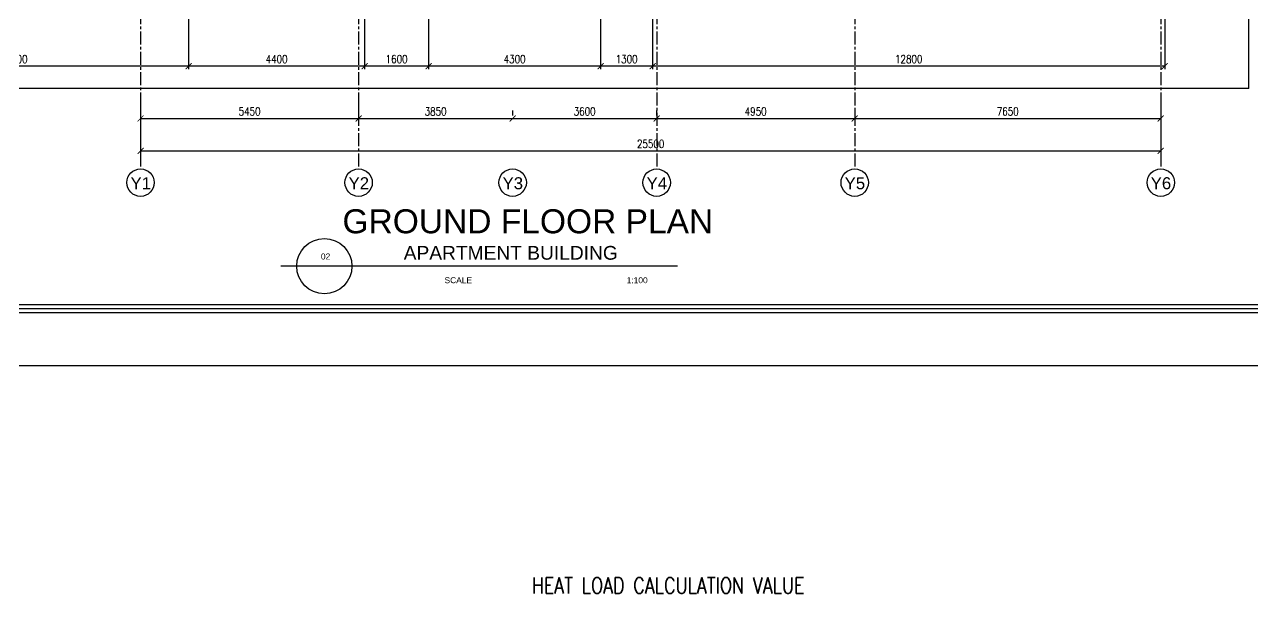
# Model space of a CAD drawing. Header units: millimetres. Extents: x -1288794 to 2153086, y -2701644 to -1428868.
# Drawn here: x 455159 to 485851, y -1525183 to -1510969 of the extents above; entities that cross this region are included whole.
import ezdxf
from ezdxf.enums import TextEntityAlignment as Align

# ---------------------------------------------------------------- set-up
doc = ezdxf.new("R2010")
doc.units = ezdxf.units.MM
doc.header["$LTSCALE"] = 100
doc.header["$PDMODE"] = 34
doc.linetypes.add('CENTER', pattern=[50.8, 31.75, -6.35, 6.35, -6.35])
for name, color, linetype in [('A-ANNO-DIMS', 1, 'Continuous'), ('A-ANNO-SYMB', 33, 'Continuous'), ('A-ANNO-TEXT', 8, 'Continuous'), ('A-AREA', 8, 'CENTER'), ('A-GRID', 253, 'CENTER'), ('AC-SAD TEXT', 3, 'Continuous'), ('LOGO LINE', 7, 'Continuous'), ('LOGO1LINE', 7, 'Continuous'), ('TEXT', 4, 'Continuous')]:
    doc.layers.add(name, color=color, linetype=linetype)
doc.styles.add('ISTILO', font='sanss___.ttf', dxfattribs={"width": 0.8, "height": 400})
doc.styles.add('ROMANS', font='romans.shx', dxfattribs={"width": 0.8})
doc.styles.add('SANSSERIF', font='sas_____.pfb')
doc.styles.add('SIMPLEX', font='simplex.shx', dxfattribs={"width": 0.8})
doc.dimstyles.new('100 of DIM2', dxfattribs={"dimscale": 0, "dimtxt": 200, "dimasz": 150, "dimexe": 75, "dimexo": 200, "dimgap": 75, "dimtad": 1, "dimdec": 0, "dimrnd": 5, "dimzin": 0, "dimdsep": 46, "dimtxsty": 'ROMANS', "dimblk": 'ARCHTICK', "dimcen": 100, "dimclrd": 94, "dimclre": 94, "dimclrt": 2, "dimadec": 0, "dimazin": 0, "dimtfac": 1, "dimtdec": 0, "dimtofl": 0, "dimtmove": 2, "dimatfit": 3, "dimldrblk": 'OPEN90', "dimfxl": 75, "dimtolj": 1, "dimtzin": 0, "dimarcsym": 0})

# ---------------------------------------------------------------- blocks, each defined once
blk = doc.blocks.new('_ArchTick')
at = {"color": 0, "linetype": 'ByBlock', "const_width": 0.15}
blk.add_lwpolyline([(-0.5, -0.5), (0.5, 0.5)], dxfattribs=at)
blk = doc.blocks.new('*D87')
at = {"layer": 'A-ANNO-DIMS', "color": 94, "lineweight": -2, "ltscale": 3, "transparency": 16777216}
for p, q in [((458059, -1512840), (458059, -1513390)), ((463509, -1512840), (463509, -1513390)), ((458059, -1513315), (463509, -1513315))]:
    blk.add_line(p, q, dxfattribs=at)
at = {"layer": 'Defpoints', "color": 0, "ltscale": 3, "transparency": 16777216}
for p in [(458059, -1512640), (463509, -1512640), (463509, -1513315)]:
    blk.add_point(p, dxfattribs=at)
at = {"layer": 'A-ANNO-DIMS', "color": 94, "lineweight": -2, "ltscale": 3, "transparency": 16777216, "xscale": 150, "yscale": 150, "zscale": 150, "rotation": 180}
blk.add_blockref('_ArchTick', (458059, -1513315), dxfattribs=at)
at = {"layer": 'A-ANNO-DIMS', "color": 94, "lineweight": -2, "ltscale": 3, "transparency": 16777216, "xscale": 150, "yscale": 150, "zscale": 150}
blk.add_blockref('_ArchTick', (463509, -1513315), dxfattribs=at)
at = {"layer": 'A-ANNO-DIMS', "color": 2, "ltscale": 3, "transparency": 16777216, "insert": (460784, -1513140), "char_height": 200, "attachment_point": 5, "style": 'ROMANS'}
blk.add_mtext('\\A1;5450', dxfattribs=at)
blk = doc.blocks.new('_Open90')
at = {"color": 0, "linetype": 'ByBlock', "lineweight": -2}
for p, q in [((0, 0), (-1, 0)), ((-0.5, 0.5), (0, 0)), ((0, 0), (-0.5, -0.5))]:
    blk.add_line(p, q, dxfattribs=at)
blk = doc.blocks.new('*D88')
at = {"layer": 'A-ANNO-DIMS', "color": 94, "lineweight": -2, "ltscale": 3, "transparency": 16777216}
for p, q in [((463509, -1512840), (463509, -1513390)), ((463509, -1513315), (467359, -1513315)), ((467359, -1513115), (467359, -1513240))]:
    blk.add_line(p, q, dxfattribs=at)
at = {"layer": 'Defpoints', "color": 0, "ltscale": 3, "transparency": 16777216}
for p in [(463509, -1512640), (467359, -1513315), (467359, -1513315)]:
    blk.add_point(p, dxfattribs=at)
at = {"layer": 'A-ANNO-DIMS', "color": 94, "lineweight": -2, "ltscale": 3, "transparency": 16777216, "xscale": 150, "yscale": 150, "zscale": 150, "rotation": 180}
blk.add_blockref('_ArchTick', (463509, -1513315), dxfattribs=at)
at = {"layer": 'A-ANNO-DIMS', "color": 94, "lineweight": -2, "ltscale": 3, "transparency": 16777216, "xscale": 150, "yscale": 150, "zscale": 150}
blk.add_blockref('_ArchTick', (467359, -1513315), dxfattribs=at)
at = {"layer": 'A-ANNO-DIMS', "color": 2, "ltscale": 3, "transparency": 16777216, "insert": (465434, -1513140), "char_height": 200, "attachment_point": 5, "style": 'ROMANS'}
blk.add_mtext('\\A1;3850', dxfattribs=at)
blk = doc.blocks.new('*D89')
at = {"layer": 'A-ANNO-DIMS', "color": 94, "lineweight": -2, "ltscale": 3, "transparency": 16777216}
for p, q in [((467359, -1513115), (467359, -1513240)), ((467359, -1513315), (470959, -1513315)), ((470959, -1513115), (470959, -1513240))]:
    blk.add_line(p, q, dxfattribs=at)
at = {"layer": 'Defpoints', "color": 0, "ltscale": 3, "transparency": 16777216}
for p in [(467359, -1513315), (470959, -1513315), (470959, -1513315)]:
    blk.add_point(p, dxfattribs=at)
at = {"layer": 'A-ANNO-DIMS', "color": 94, "lineweight": -2, "ltscale": 3, "transparency": 16777216, "xscale": 150, "yscale": 150, "zscale": 150, "rotation": 180}
blk.add_blockref('_ArchTick', (467359, -1513315), dxfattribs=at)
at = {"layer": 'A-ANNO-DIMS', "color": 94, "lineweight": -2, "ltscale": 3, "transparency": 16777216, "xscale": 150, "yscale": 150, "zscale": 150}
blk.add_blockref('_ArchTick', (470959, -1513315), dxfattribs=at)
at = {"layer": 'A-ANNO-DIMS', "color": 2, "ltscale": 3, "transparency": 16777216, "insert": (469159, -1513140), "char_height": 200, "attachment_point": 5, "style": 'ROMANS'}
blk.add_mtext('\\A1;3600', dxfattribs=at)
blk = doc.blocks.new('*D90')
at = {"layer": 'A-ANNO-DIMS', "color": 94, "lineweight": -2, "ltscale": 3, "transparency": 16777216}
for p, q in [((470959, -1513115), (470959, -1513240)), ((470959, -1513315), (475909, -1513315)), ((475909, -1513115), (475909, -1513240))]:
    blk.add_line(p, q, dxfattribs=at)
at = {"layer": 'Defpoints', "color": 0, "ltscale": 3, "transparency": 16777216}
for p in [(470959, -1513315), (475909, -1513315), (475909, -1513315)]:
    blk.add_point(p, dxfattribs=at)
at = {"layer": 'A-ANNO-DIMS', "color": 94, "lineweight": -2, "ltscale": 3, "transparency": 16777216, "xscale": 150, "yscale": 150, "zscale": 150, "rotation": 180}
blk.add_blockref('_ArchTick', (470959, -1513315), dxfattribs=at)
at = {"layer": 'A-ANNO-DIMS', "color": 94, "lineweight": -2, "ltscale": 3, "transparency": 16777216, "xscale": 150, "yscale": 150, "zscale": 150}
blk.add_blockref('_ArchTick', (475909, -1513315), dxfattribs=at)
at = {"layer": 'A-ANNO-DIMS', "color": 2, "ltscale": 3, "transparency": 16777216, "insert": (473434, -1513140), "char_height": 200, "attachment_point": 5, "style": 'ROMANS'}
blk.add_mtext('\\A1;4950', dxfattribs=at)
blk = doc.blocks.new('*D91')
at = {"layer": 'A-ANNO-DIMS', "color": 94, "lineweight": -2, "ltscale": 3, "transparency": 16777216}
for p, q in [((475909, -1513115), (475909, -1513240)), ((475909, -1513315), (483559, -1513315)), ((483559, -1513115), (483559, -1513240))]:
    blk.add_line(p, q, dxfattribs=at)
at = {"layer": 'Defpoints', "color": 0, "ltscale": 3, "transparency": 16777216}
for p in [(475909, -1513315), (483559, -1513315), (483559, -1513315)]:
    blk.add_point(p, dxfattribs=at)
at = {"layer": 'A-ANNO-DIMS', "color": 94, "lineweight": -2, "ltscale": 3, "transparency": 16777216, "xscale": 150, "yscale": 150, "zscale": 150, "rotation": 180}
blk.add_blockref('_ArchTick', (475909, -1513315), dxfattribs=at)
at = {"layer": 'A-ANNO-DIMS', "color": 94, "lineweight": -2, "ltscale": 3, "transparency": 16777216, "xscale": 150, "yscale": 150, "zscale": 150}
blk.add_blockref('_ArchTick', (483559, -1513315), dxfattribs=at)
at = {"layer": 'A-ANNO-DIMS', "color": 2, "ltscale": 3, "transparency": 16777216, "insert": (479734, -1513140), "char_height": 200, "attachment_point": 5, "style": 'ROMANS'}
blk.add_mtext('\\A1;7650', dxfattribs=at)
blk = doc.blocks.new('*D92')
at = {"layer": 'A-ANNO-DIMS', "color": 94, "lineweight": -2, "ltscale": 3, "transparency": 16777216}
for p, q in [((458059, -1512975), (458059, -1514200)), ((483559, -1512975), (483559, -1514200)), ((458059, -1514125), (483559, -1514125))]:
    blk.add_line(p, q, dxfattribs=at)
at = {"layer": 'Defpoints', "color": 0, "ltscale": 3, "transparency": 16777216}
for p in [(458059, -1512775), (483559, -1512775), (483559, -1514125)]:
    blk.add_point(p, dxfattribs=at)
at = {"layer": 'A-ANNO-DIMS', "color": 94, "lineweight": -2, "ltscale": 3, "transparency": 16777216, "xscale": 150, "yscale": 150, "zscale": 150, "rotation": 180}
blk.add_blockref('_ArchTick', (458059, -1514125), dxfattribs=at)
at = {"layer": 'A-ANNO-DIMS', "color": 94, "lineweight": -2, "ltscale": 3, "transparency": 16777216, "xscale": 150, "yscale": 150, "zscale": 150}
blk.add_blockref('_ArchTick', (483559, -1514125), dxfattribs=at)
at = {"layer": 'A-ANNO-DIMS', "color": 2, "ltscale": 3, "transparency": 16777216, "insert": (470809, -1513950), "char_height": 200, "attachment_point": 5, "style": 'ROMANS'}
blk.add_mtext('\\A1;25500', dxfattribs=at)
blk = doc.blocks.new('*D57')
at = {"layer": 'A-ANNO-DIMS', "color": 94, "linetype": 'Continuous', "lineweight": -2, "ltscale": 3, "transparency": 16777216}
for p, q in [((470859, -1509469), (470859, -1512083)), ((483659, -1509469), (483659, -1512083)), ((483659, -1512008), (470859, -1512008))]:
    blk.add_line(p, q, dxfattribs=at)
at = {"layer": 'Defpoints', "color": 0, "linetype": 'Continuous', "ltscale": 3, "transparency": 16777216}
for p in [(470859, -1509269), (483659, -1509269), (470859, -1512008)]:
    blk.add_point(p, dxfattribs=at)
at = {"layer": 'A-ANNO-DIMS', "color": 94, "linetype": 'Continuous', "lineweight": -2, "ltscale": 3, "transparency": 16777216, "xscale": 150, "yscale": 150, "zscale": 150, "rotation": 180}
blk.add_blockref('_ArchTick', (470859, -1512008), dxfattribs=at)
at = {"layer": 'A-ANNO-DIMS', "color": 94, "linetype": 'Continuous', "lineweight": -2, "ltscale": 3, "transparency": 16777216, "xscale": 150, "yscale": 150, "zscale": 150}
blk.add_blockref('_ArchTick', (483659, -1512008), dxfattribs=at)
at = {"layer": 'A-ANNO-DIMS', "color": 2, "linetype": 'Continuous', "ltscale": 3, "transparency": 16777216, "insert": (477259, -1511833), "char_height": 200, "attachment_point": 5, "style": 'ROMANS'}
blk.add_mtext('\\A1;12800', dxfattribs=at)
blk = doc.blocks.new('*D58')
at = {"layer": 'A-ANNO-DIMS', "color": 94, "linetype": 'Continuous', "lineweight": -2, "ltscale": 3, "transparency": 16777216}
for p, q in [((469559, -1509469), (469559, -1512083)), ((470859, -1509469), (470859, -1512083)), ((470859, -1512008), (469559, -1512008))]:
    blk.add_line(p, q, dxfattribs=at)
at = {"layer": 'Defpoints', "color": 0, "linetype": 'Continuous', "ltscale": 3, "transparency": 16777216}
for p in [(469559, -1509269), (470859, -1509269), (469559, -1512008)]:
    blk.add_point(p, dxfattribs=at)
at = {"layer": 'A-ANNO-DIMS', "color": 94, "linetype": 'Continuous', "lineweight": -2, "ltscale": 3, "transparency": 16777216, "xscale": 150, "yscale": 150, "zscale": 150, "rotation": 180}
blk.add_blockref('_ArchTick', (469559, -1512008), dxfattribs=at)
at = {"layer": 'A-ANNO-DIMS', "color": 94, "linetype": 'Continuous', "lineweight": -2, "ltscale": 3, "transparency": 16777216, "xscale": 150, "yscale": 150, "zscale": 150}
blk.add_blockref('_ArchTick', (470859, -1512008), dxfattribs=at)
at = {"layer": 'A-ANNO-DIMS', "color": 2, "linetype": 'Continuous', "ltscale": 3, "transparency": 16777216, "insert": (470209, -1511833), "char_height": 200, "attachment_point": 5, "style": 'ROMANS'}
blk.add_mtext('\\A1;1300', dxfattribs=at)
blk = doc.blocks.new('*D59')
at = {"layer": 'A-ANNO-DIMS', "color": 94, "linetype": 'Continuous', "lineweight": -2, "ltscale": 3, "transparency": 16777216}
for p, q in [((465259, -1509469), (465259, -1512083)), ((469559, -1509469), (469559, -1512083)), ((469559, -1512008), (465259, -1512008))]:
    blk.add_line(p, q, dxfattribs=at)
at = {"layer": 'Defpoints', "color": 0, "linetype": 'Continuous', "ltscale": 3, "transparency": 16777216}
for p in [(465259, -1509269), (469559, -1509269), (465259, -1512008)]:
    blk.add_point(p, dxfattribs=at)
at = {"layer": 'A-ANNO-DIMS', "color": 94, "linetype": 'Continuous', "lineweight": -2, "ltscale": 3, "transparency": 16777216, "xscale": 150, "yscale": 150, "zscale": 150, "rotation": 180}
blk.add_blockref('_ArchTick', (465259, -1512008), dxfattribs=at)
at = {"layer": 'A-ANNO-DIMS', "color": 94, "linetype": 'Continuous', "lineweight": -2, "ltscale": 3, "transparency": 16777216, "xscale": 150, "yscale": 150, "zscale": 150}
blk.add_blockref('_ArchTick', (469559, -1512008), dxfattribs=at)
at = {"layer": 'A-ANNO-DIMS', "color": 2, "linetype": 'Continuous', "ltscale": 3, "transparency": 16777216, "insert": (467409, -1511833), "char_height": 200, "attachment_point": 5, "style": 'ROMANS'}
blk.add_mtext('\\A1;4300', dxfattribs=at)
blk = doc.blocks.new('*D60')
at = {"layer": 'A-ANNO-DIMS', "color": 94, "linetype": 'Continuous', "lineweight": -2, "ltscale": 3, "transparency": 16777216}
for p, q in [((463659, -1509469), (463659, -1512083)), ((465259, -1509469), (465259, -1512083)), ((465259, -1512008), (463659, -1512008))]:
    blk.add_line(p, q, dxfattribs=at)
at = {"layer": 'Defpoints', "color": 0, "linetype": 'Continuous', "ltscale": 3, "transparency": 16777216}
for p in [(463659, -1509269), (465259, -1509269), (463659, -1512008)]:
    blk.add_point(p, dxfattribs=at)
at = {"layer": 'A-ANNO-DIMS', "color": 94, "linetype": 'Continuous', "lineweight": -2, "ltscale": 3, "transparency": 16777216, "xscale": 150, "yscale": 150, "zscale": 150, "rotation": 180}
blk.add_blockref('_ArchTick', (463659, -1512008), dxfattribs=at)
at = {"layer": 'A-ANNO-DIMS', "color": 94, "linetype": 'Continuous', "lineweight": -2, "ltscale": 3, "transparency": 16777216, "xscale": 150, "yscale": 150, "zscale": 150}
blk.add_blockref('_ArchTick', (465259, -1512008), dxfattribs=at)
at = {"layer": 'A-ANNO-DIMS', "color": 2, "linetype": 'Continuous', "ltscale": 3, "transparency": 16777216, "insert": (464459, -1511833), "char_height": 200, "attachment_point": 5, "style": 'ROMANS'}
blk.add_mtext('\\A1;1600', dxfattribs=at)
blk = doc.blocks.new('*D61')
at = {"layer": 'A-ANNO-DIMS', "color": 94, "linetype": 'Continuous', "lineweight": -2, "ltscale": 3, "transparency": 16777216}
for p, q in [((459259, -1509469), (459259, -1512083)), ((463659, -1509469), (463659, -1512083)), ((463659, -1512008), (459259, -1512008))]:
    blk.add_line(p, q, dxfattribs=at)
at = {"layer": 'Defpoints', "color": 0, "linetype": 'Continuous', "ltscale": 3, "transparency": 16777216}
for p in [(459259, -1509269), (463659, -1509269), (459259, -1512008)]:
    blk.add_point(p, dxfattribs=at)
at = {"layer": 'A-ANNO-DIMS', "color": 94, "linetype": 'Continuous', "lineweight": -2, "ltscale": 3, "transparency": 16777216, "xscale": 150, "yscale": 150, "zscale": 150, "rotation": 180}
blk.add_blockref('_ArchTick', (459259, -1512008), dxfattribs=at)
at = {"layer": 'A-ANNO-DIMS', "color": 94, "linetype": 'Continuous', "lineweight": -2, "ltscale": 3, "transparency": 16777216, "xscale": 150, "yscale": 150, "zscale": 150}
blk.add_blockref('_ArchTick', (463659, -1512008), dxfattribs=at)
at = {"layer": 'A-ANNO-DIMS', "color": 2, "linetype": 'Continuous', "ltscale": 3, "transparency": 16777216, "insert": (461459, -1511833), "char_height": 200, "attachment_point": 5, "style": 'ROMANS'}
blk.add_mtext('\\A1;4400', dxfattribs=at)
blk = doc.blocks.new('*D62')
at = {"layer": 'A-ANNO-DIMS', "color": 94, "linetype": 'Continuous', "lineweight": -2, "ltscale": 3, "transparency": 16777216}
for p, q in [((450659, -1509469), (450659, -1512083)), ((459259, -1509469), (459259, -1512083)), ((459259, -1512008), (450659, -1512008))]:
    blk.add_line(p, q, dxfattribs=at)
at = {"layer": 'Defpoints', "color": 0, "linetype": 'Continuous', "ltscale": 3, "transparency": 16777216}
for p in [(450659, -1509269), (459259, -1509269), (450659, -1512008)]:
    blk.add_point(p, dxfattribs=at)
at = {"layer": 'A-ANNO-DIMS', "color": 94, "linetype": 'Continuous', "lineweight": -2, "ltscale": 3, "transparency": 16777216, "xscale": 150, "yscale": 150, "zscale": 150, "rotation": 180}
blk.add_blockref('_ArchTick', (450659, -1512008), dxfattribs=at)
at = {"layer": 'A-ANNO-DIMS', "color": 94, "linetype": 'Continuous', "lineweight": -2, "ltscale": 3, "transparency": 16777216, "xscale": 150, "yscale": 150, "zscale": 150}
blk.add_blockref('_ArchTick', (459259, -1512008), dxfattribs=at)
at = {"layer": 'A-ANNO-DIMS', "color": 2, "linetype": 'Continuous', "ltscale": 3, "transparency": 16777216, "insert": (454959, -1511833), "char_height": 200, "attachment_point": 5, "style": 'ROMANS'}
blk.add_mtext('\\A1;8600', dxfattribs=at)

msp = doc.modelspace()

# ---------------------------------------------------------------- linework, layer by layer
at = {"layer": 'A-ANNO-SYMB', "ltscale": 3}
for centre in [(458059.2, -1514919.1), (463509.2, -1514919.1), (467359.2, -1514919.1), (470959.2, -1514919.1), (475909.2, -1514919.1), (483559.2, -1514919.1)]:
    msp.add_circle(centre, 342.2, dxfattribs=at)
at = {"layer": 'A-AREA', "ltscale": 15}
for q in [(485759.2, -1469568.6), (450659.2, -1512568.6)]:
    msp.add_line((485759.2, -1512568.6), q, dxfattribs=at)
at = {"layer": 'A-GRID', "ltscale": 0.1}
for p, q in [((458059.2, -1466442.6), (458059.2, -1514577)), ((463509.2, -1466442.6), (463509.2, -1514577)), ((470959.2, -1466442.6), (470959.2, -1514577)), ((475909.2, -1466442.6), (475909.2, -1514577)), ((483559.2, -1466442.6), (483559.2, -1514577))]:
    msp.add_line(p, q, dxfattribs=at)
at = {"layer": 'LOGO LINE'}
msp.add_lwpolyline([(512195.3, -1519493.9), (433437.3, -1519493.9), (433437.3, -1463806.4), (512195.3, -1463806.4)], close=True, dxfattribs=at)
at = {"layer": 'LOGO1LINE'}
for points in [[(510869.4, -1518168), (434763.2, -1518168), (434763.2, -1465132.3), (510869.4, -1465132.3)], [(500560.7, -1517969.1), (434962.1, -1517969.1), (434962.1, -1465331.1), (500560.7, -1465331.1)]]:
    msp.add_lwpolyline(points, close=True, dxfattribs=at)
at = {"layer": 'LOGO1LINE', "const_width": 39.8}
msp.add_lwpolyline([(510770, -1518068.5), (434862.6, -1518068.5), (434862.6, -1465231.7), (510770, -1465231.7)], close=True, dxfattribs=at)
at = {"layer": 'TEXT', "linetype": 'Continuous', "ltscale": 3}
msp.add_line((471480.1, -1517005.2), (461561.7, -1517005.2), dxfattribs=at)
msp.add_circle((462653, -1517005.2), 690.6, dxfattribs=at)

# ---------------------------------------------------------------- texts
at = {"layer": 'A-ANNO-TEXT', "style": 'SANSSERIF'}
for s, height, p in [('Y1', 300, (458063.8, -1515083.7)), ('Y2', 300, (463513.8, -1515083.7)), ('Y3', 300, (467363.8, -1515083.7)), ('Y4', 300, (470963.8, -1515083.7)), ('Y5', 300, (475913.8, -1515083.7)), ('Y6', 300, (483563.8, -1515083.7)), ('02', 150, (462683.8, -1516839.2)), ('SCALE', 150, (466001, -1517431.3)), ('1:100', 150, (470472.2, -1517431.3))]:
    msp.add_text(s, height=height, dxfattribs=at).set_placement(p, align=Align.CENTER)
at = {"layer": 'AC-SAD TEXT', "color": 4, "style": 'SIMPLEX', "width": 0.8}
msp.add_text('HEAT LOAD CALCULATION VALUE', height=400, dxfattribs=at).set_placement((467838.3, -1525182.8))
at = {"layer": 'TEXT', "color": 7, "style": 'ISTILO'}
for s, height, p in [('GROUND FLOOR PLAN', 600, (463105.4, -1516184.5)), ('APARTMENT BUILDING', 343, (464636.6, -1516844.2, 0))]:
    msp.add_text(s, height=height, dxfattribs=at).set_placement(p)

# ---------------------------------------------------------------- dimensions: what is measured, and where the dimension line sits
at = {"layer": 'A-ANNO-DIMS', "linetype": 'Continuous', "ltscale": 3}
for base, p1, p2, picture, middle in [((450659.2, -1512007.6), (459259.2, -1509268.6), (450659.2, -1509268.6), '*D62', (454959.2, -1511832.6)), ((459259.2, -1512007.6), (463659.2, -1509268.6), (459259.2, -1509268.6), '*D61', (461459.2, -1511832.6)), ((463659.2, -1512007.6), (465259.2, -1509268.6), (463659.2, -1509268.6), '*D60', (464459.2, -1511832.6)), ((465259.2, -1512007.6), (469559.2, -1509268.6), (465259.2, -1509268.6), '*D59', (467409.2, -1511832.6)), ((469559.2, -1512007.6), (470859.2, -1509268.6), (469559.2, -1509268.6), '*D58', (470209.2, -1511832.6)), ((470859.2, -1512007.6), (483659.2, -1509268.6), (470859.2, -1509268.6), '*D57', (477259.2, -1511832.6))]:
    dim = msp.add_linear_dim(base=base, p1=p1, p2=p2, dimstyle='100 of DIM2', override={"dimscale": 1}, dxfattribs=at)
    dim.commit()
    dim.dimension.update_dxf_attribs({"geometry": picture, "text_midpoint": middle})
at = {"layer": 'A-ANNO-DIMS', "ltscale": 3}
for base, p1, p2, picture, middle in [((463509.2, -1513315.3), (458059.2, -1512640), (463509.2, -1512640), '*D87', (460784.2, -1513140.3)), ((483559.2, -1514125.5), (458059.2, -1512774.8), (483559.2, -1512774.8), '*D92', (470809.2, -1513950.5)), ((467359.2, -1513315.3), (463509.2, -1512640), (467359.2, -1513315.3), '*D88', (465434.2, -1513140.3)), ((470959.2, -1513315.3), (467359.2, -1513315.3), (470959.2, -1513315.3), '*D89', (469159.2, -1513140.3)), ((475909.2, -1513315.3), (470959.2, -1513315.3), (475909.2, -1513315.3), '*D90', (473434.2, -1513140.3)), ((483559.2, -1513315.3), (475909.2, -1513315.3), (483559.2, -1513315.3), '*D91', (479734.2, -1513140.3))]:
    dim = msp.add_linear_dim(base=base, p1=p1, p2=p2, dimstyle='100 of DIM2', override={"dimscale": 1}, dxfattribs=at)
    dim.commit()
    dim.dimension.update_dxf_attribs({"geometry": picture, "text_midpoint": middle})

doc.saveas('drawing.dxf')
